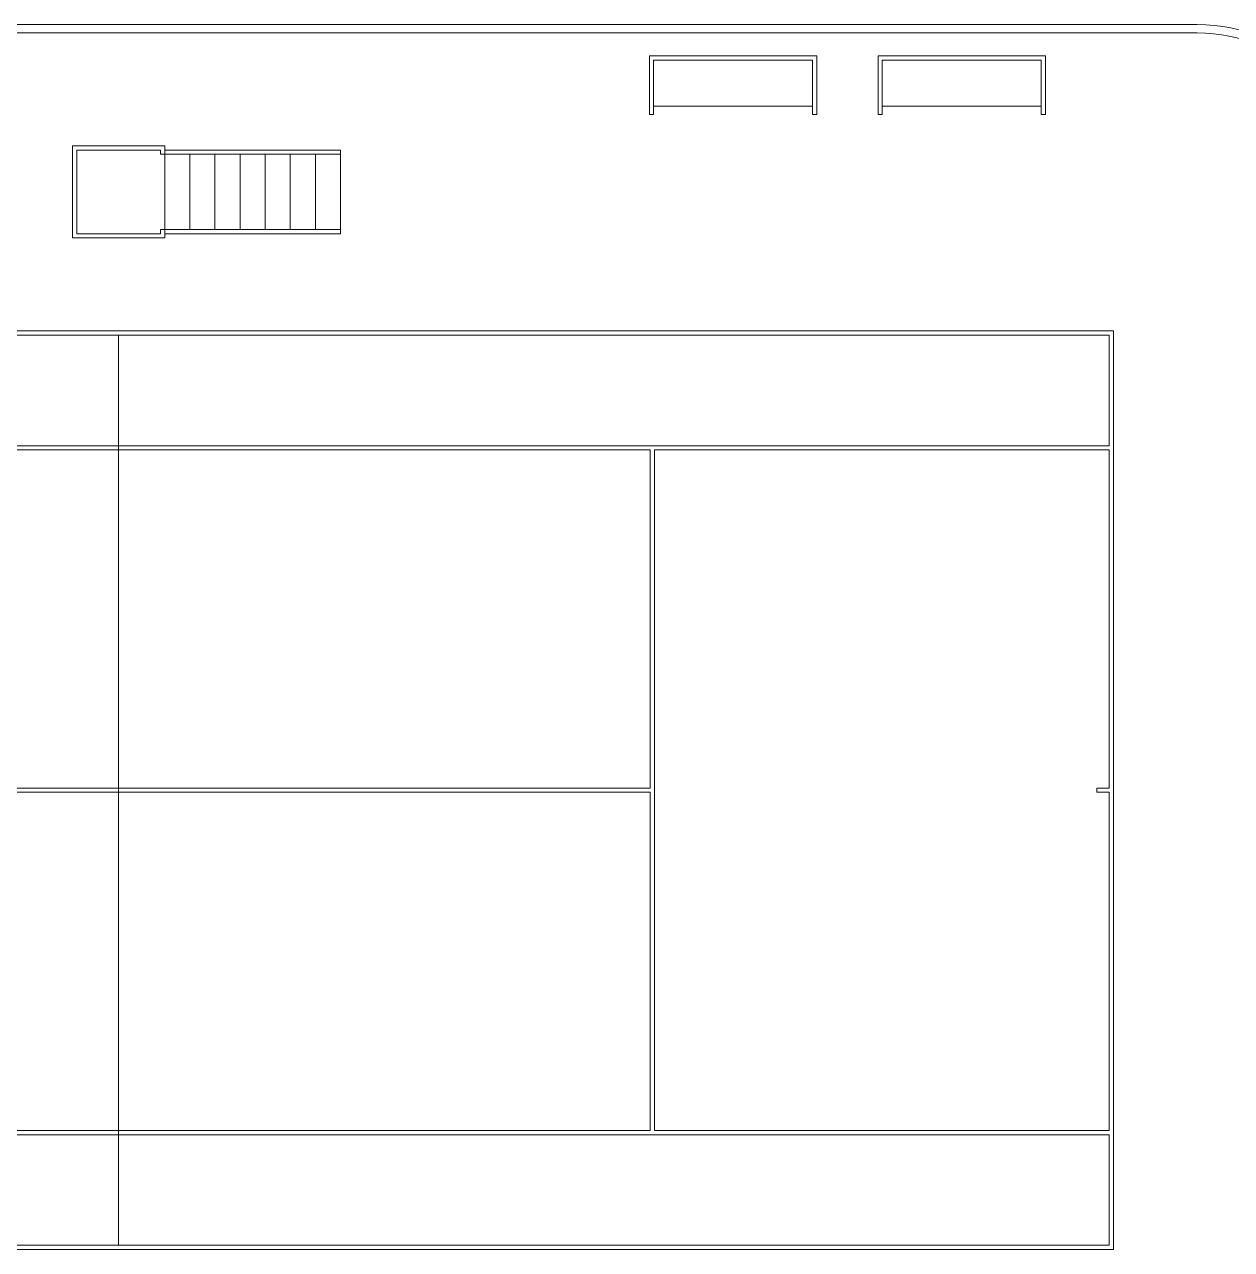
# Model space of a CAD drawing. Header units: metres. Extents: x 599 to 707, y 227 to 318.
# Drawn here: x 661.48 to 675.89, y 258.65 to 273.28 of the extents above; entities that cross this region are included whole.
import ezdxf

# ---------------------------------------------------------------- set-up
doc = ezdxf.new("R2010")
doc.units = ezdxf.units.M
doc.layers.get('0').update_dxf_attribs({"lineweight": 0})
for name, color, linetype, lineweight in [('escaleras', 6, 'Continuous', 5), ('gradas', 35, 'Continuous', 5), ('mallaciclo', 170, 'Continuous', 5)]:
    doc.layers.add(name, color=color, linetype=linetype, lineweight=lineweight)

msp = doc.modelspace()

# ---------------------------------------------------------------- linework, layer by layer
for p, q in [((650.715, 269.619), (674.485, 269.619)), ((650.765, 269.569), (674.435, 269.569)), ((662.6, 258.699), (662.6, 269.569)), ((674.435, 269.569), (674.435, 268.249)), ((674.485, 269.619), (674.485, 258.649)), ((650.765, 268.249), (674.435, 268.249)), ((656.25, 268.199), (668.95, 268.199)), ((668.95, 268.199), (668.95, 264.159)), ((669, 268.199), (674.435, 268.199)), ((669, 268.199), (669, 260.069)), ((674.435, 268.199), (674.435, 264.159)), ((656.25, 264.159), (668.95, 264.159)), ((668.95, 264.109), (656.25, 264.109)), ((668.95, 264.109), (668.95, 260.069)), ((674.285, 264.159), (674.285, 264.109)), ((674.285, 264.159), (674.435, 264.159)), ((674.435, 264.109), (674.285, 264.109)), ((674.435, 264.109), (674.435, 260.069)), ((674.435, 260.019), (650.765, 260.019)), ((668.95, 260.069), (656.25, 260.069)), ((674.435, 260.069), (669, 260.069)), ((674.435, 260.019), (674.435, 258.699)), ((674.435, 258.699), (650.765, 258.699)), ((674.485, 258.649), (650.715, 258.649))]:
    msp.add_line(p, q)
at = {"layer": 'escaleras'}
for p, q in [((663.1, 271.73), (665.25, 271.73)), ((663.15, 271.78), (665.25, 271.78)), ((663.15, 270.83), (663.15, 271.73)), ((663.45, 270.83), (663.45, 271.73)), ((663.75, 270.83), (663.75, 271.73)), ((664.05, 270.83), (664.05, 271.73)), ((664.35, 270.83), (664.35, 271.73)), ((664.65, 270.83), (664.65, 271.73)), ((664.95, 270.83), (664.95, 271.73)), ((665.25, 270.78), (665.25, 271.78)), ((663.1, 270.83), (665.25, 270.83)), ((663.15, 270.78), (665.25, 270.78))]:
    msp.add_line(p, q, dxfattribs=at)
at = {"layer": 'gradas'}
for p, q in [((668.94, 272.904), (668.94, 272.204)), ((670.94, 272.904), (668.94, 272.904)), ((668.99, 272.854), (668.99, 272.204)), ((670.89, 272.854), (668.99, 272.854)), ((670.89, 272.204), (670.89, 272.854)), ((670.94, 272.204), (670.94, 272.904)), ((671.672, 272.904), (671.672, 272.204)), ((673.672, 272.904), (671.672, 272.904)), ((671.722, 272.854), (671.722, 272.204)), ((673.622, 272.854), (671.722, 272.854)), ((673.622, 272.204), (673.622, 272.854)), ((673.672, 272.204), (673.672, 272.904)), ((668.99, 272.304), (670.89, 272.304)), ((671.722, 272.304), (673.622, 272.304)), ((668.94, 272.204), (668.99, 272.204)), ((670.89, 272.204), (670.94, 272.204)), ((671.672, 272.204), (671.722, 272.204)), ((673.622, 272.204), (673.672, 272.204))]:
    msp.add_line(p, q, dxfattribs=at)
for points in [[(663.15, 271.73), (663.15, 271.83), (662.05, 271.83), (662.05, 270.73), (663.15, 270.73), (663.15, 270.83)], [(663.1, 271.73), (663.1, 271.78), (662.1, 271.78), (662.1, 270.78), (663.1, 270.78), (663.1, 270.83)]]:
    msp.add_lwpolyline(points, dxfattribs=at)
at = {"layer": 'mallaciclo'}
for p, q in [((675.485, 273.279), (649.715, 273.279)), ((675.485, 273.179), (649.715, 273.179))]:
    msp.add_line(p, q, dxfattribs=at)
for radius in [2, 1.9]:
    msp.add_arc((675.485, 271.279), radius, 0, 90, dxfattribs=at)

doc.saveas('drawing.dxf')
